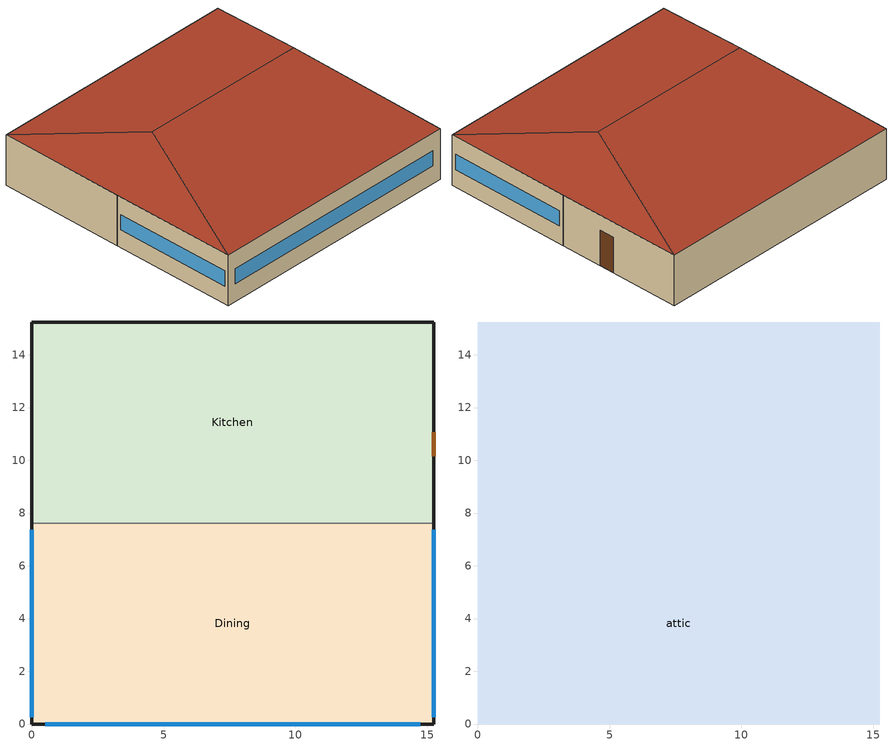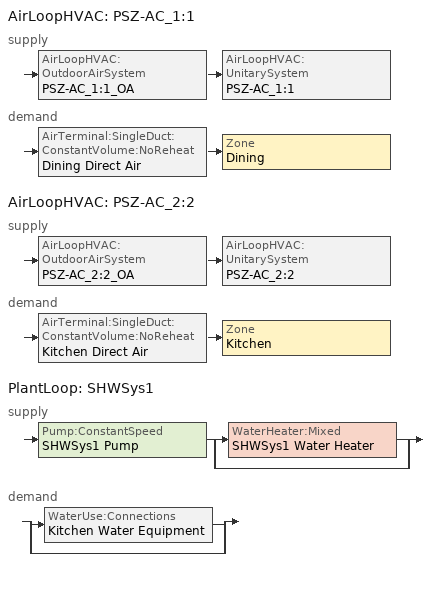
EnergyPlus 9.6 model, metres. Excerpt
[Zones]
Dining
 floor ground (Dining_Floor_Ffactor): 15.24,7.62 15.24,0 0,0 0,7.62 z0
 wall outside (nonres_ext_wall): 0,7.62 0,0 15.24,0 15.24,7.62 z0:3.05
 wall to Kitchen (int_wall): 15.24,7.62 0,7.62 z0:3.05
 window (NonreseastwestWindow_U_0.38_SHGC_0.38): 15.24,0.25 15.24,7.37 / 0,7.37 0,0.25 z1.07:1.98
 window (NonresWindow_U_0.38_SHGC_0.38): 0.51,0 14.73,0 z1.07:1.98
Kitchen
 floor ground (Kitchen_Floor_Ffactor): 15.24,15.24 15.24,7.62 0,7.62 0,15.24 z0
 wall outside (nonres_ext_wall): 15.24,7.62 15.24,15.24 0,15.24 0,7.62 z0:3.05
 door (Swinging Door_con): 15.24,10.15 15.24,11.06 z0:2.13
attic
 floor to Dining (nonres_roof_floor): 0,0 0,7.62 15.24,7.62 15.24,0 z3.05
 floor to Kitchen (nonres_roof_floor): 15.24,15.24 15.24,7.62 0,7.62 0,15.24 z3.05
 roof outside (AtticRoofDeck): 0,15.24,3.05 0,0,3.05 2.54,7.62,5.59; 15.24,0,3.05 15.24,15.24,3.05 12.7,7.62,5.59; 15.24,15.24,3.05 0,15.24,3.05 2.54,7.62,5.59 12.7,7.62,5.59; 0,0,3.05 15.24,0,3.05 12.7,7.62,5.59 2.54,7.62,5.59
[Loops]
AirLoopHVAC 'PSZ-AC_1:1'
 supply: AirLoopHVAC:OutdoorAirSystem 'PSZ-AC_1:1_OA' > AirLoopHVAC:UnitarySystem 'PSZ-AC_1:1'
 demand: AirTerminal:SingleDuct:ConstantVolume:NoReheat 'Dining Direct Air' > Zone 'Dining'
AirLoopHVAC 'PSZ-AC_2:2'
 supply: AirLoopHVAC:OutdoorAirSystem 'PSZ-AC_2:2_OA' > AirLoopHVAC:UnitarySystem 'PSZ-AC_2:2'
 demand: AirTerminal:SingleDuct:ConstantVolume:NoReheat 'Kitchen Direct Air' > Zone 'Kitchen'
PlantLoop 'SHWSys1'
 supply: Pump:ConstantSpeed 'SHWSys1 Pump' > split
  | WaterHeater:Mixed 'SHWSys1 Water Heater'
  | bypass
 demand: split
  | WaterUse:Connections 'Kitchen Water Equipment'
  | bypass
[Building]
RestaurantFastFood: North Axis {deg}=0; Terrain=City; Loads Convergence Tolerance Value {W}=0.04; Temperature Convergence Tolerance Value {deltaC}=0.2; Solar Distribution=FullInteriorAndExterior; Maximum Number of Warmup Days=25; Minimum Number of Warmup Days=6
[Site:Location]
Denver-Aurora-Buckley.AFB_CO_USA WMO=724695: Latitude {deg}=39.72; Longitude {deg}=-104.75; Time Zone {hr}=-7; Elevation {m}=1726
[SizingPeriod:DesignDay] Day of Month=21; Dry-Bulb Temperature Range Modifier Type=DefaultMultipliers; Humidity Condition Type=Wetbulb; Barometric Pressure {Pa}=82237; Rain Indicator=No; Snow Indicator=No; Daylight Saving Time Indicator=No
Name | Month | Day Type | Maximum Dry-Bulb Temperature {C} | Daily Dry-Bulb Temperature Range {deltaC} | Wetbulb or DewPoint at Maximum Dry-Bulb {C} | Wind Speed {m/s} | Wind Direction {deg} | Solar Model Indicator | Sky Clearness | ASHRAE Clear Sky Optical Depth for Beam Irradiance (taub) | ASHRAE Clear Sky Optical Depth for Diffuse Irradiance (taud)
Denver-Aurora-Buckley.AFB_CO_USA Ann Htg 99.6% Condns DB | 12 | WinterDesignDay | -17.9 | 0 | -17.9 | 2.5 | 180 | ASHRAEClearSky | 0
Denver-Aurora-Buckley.AFB_CO_USA Ann Clg .4% Condns DB=>MWB | 7 | SummerDesignDay | 33.9 | 14.8 | 15 | 3.6 | 30 | ASHRAETau |  | 0.423 | 2.02
[Site:WaterMainsTemperature]
Calculation Method=Correlation; Annual Average Outdoor Air Temperature {C}=9.95; Maximum Difference In Monthly Average Outdoor Air Temperatures {deltaC}=23.7
[Site:GroundTemperature:FCfactorMethod]
7.1, 3, -1, 0.8, -0.2, 4.8, 6.1, 13.7, 22.2, 22.7, 21.7, 18.5
[Material:NoMass] Thermal Absorptance=0.9; Solar Absorptance=0.7; Visible Absorptance=0.7
Name | Roughness | Thermal Resistance {m2-K/W}
Opaque Door panel_con | MediumRough | 0.475964
Nonres_Roof_Insulation | MediumSmooth | 8.09878
Nonres_Exterior_Wall_Insulation | MediumSmooth | 3.06958
[Construction]
Swinging Door_con: Opaque Door panel_con
InteriorFurnishings: Std Wood 6inch
AtticRoofDeck: F12 Asphalt shingles, G02 16mm plywood
int_wall: G01 13mm gypsum board, G01 13mm gypsum board
nonres_roof_floor: G01 16mm gypsum board, Nonres_Roof_Insulation
nonres_ext_wall: F07 25mm stucco, G01 16mm gypsum board, Nonres_Exterior_Wall_Insulation, G01 16mm gypsum board
NonresWindow_U_0.38_SHGC_0.38: Nonres Window Glazing Layer
NonreseastwestWindow_U_0.38_SHGC_0.38: Nonres East West Glazing Layer
[Material]
Name | Roughness | Thickness {m} | Conductivity {W/m-K} | Density {kg/m3} | Specific Heat {J/kg-K} | Thermal Absorptance | Solar Absorptance | Visible Absorptance
Std Wood 6inch | MediumSmooth | 0.15 | 0.12 | 540 | 1210 | 0.9 | 0.7 | 0.7
F07 25mm stucco | Smooth | 0.0254 | 0.72 | 1856 | 840 | 0.9 | 0.7 | 0.7
F12 Asphalt shingles | VeryRough | 0.0032 | 0.04 | 1120 | 1260 | 0.9 | 0.7
G01 13mm gypsum board | Smooth | 0.0127 | 0.16 | 800 | 1090 | 0.9 | 0.7 | 0.5
G01 16mm gypsum board | MediumSmooth | 0.0159 | 0.16 | 800 | 1090
G02 16mm plywood | Smooth | 0.0159 | 0.12 | 544 | 1210
[WindowMaterial:SimpleGlazingSystem] U-Factor {W/m2-K}=2.15774; Solar Heat Gain Coefficient=0.38; Visible Transmittance=0.418
Nonres Window Glazing Layer; Nonres East West Glazing Layer
[Construction:FfactorGroundFloor] F-Factor {W/m-K}=0.90012; Area {m2}=116.171; PerimeterExposed {m}=30.4856
Dining_Floor_Ffactor; Kitchen_Floor_Ffactor
[Zone] Type=1; Multiplier=1; Floor Area {m2}=autocalculate
Name | Ceiling Height {m} | Volume {m3} | Part of Total Floor Area
Dining; Kitchen | 3.0488 | 354.1836 | Yes
attic | -9999 | 262.3406 | No
[InternalMass] Construction=InteriorFurnishings; Surface Area {m2}=232.343
Name | Zone or ZoneList
Dining_InternalMass_1 | Dining
Kitchen_InternalMass_1 | Kitchen
[People] Number of People Schedule=BLDG_OCC_SCH; Fraction Radiant=0.3; Sensible Heat Fraction=AUTOCALCULATE; Activity Level Schedule=ACTIVITY_SCH; Enable ASHRAE 55 Comfort Warnings=No; Mean Radiant Temperature Calculation Type=ZoneAveraged; Work Efficiency Schedule=WORK_EFF_SCH; Clothing Insulation Calculation Method=ClothingInsulationSchedule; Clothing Insulation Schedule=CLOTHING_SCH; Air Velocity Schedule=AIR_VELO_SCH; Thermal Comfort Model 1 Type=FANGER
Name | Zone or ZoneList or Space or SpaceList | Number of People Calculation Method | Floor Area per Person {m2/person} | Number of People
Dining | Dining | Area/Person | 1.327
Kitchen | Kitchen | People |  | 6.2733
[Lights] Design Level Calculation Method=Watts/Area; Return Air Fraction=0; Fraction Radiant=0.7; Fraction Visible=0.2; Fraction Replaceable=1; Return Air Fraction Calculated from Plenum Temperature=No
Name | Zone or ZoneList or Space or SpaceList | Schedule | Watts per Zone Floor Area {W/m2}
Dining_Lights | Dining | BLDG_LIGHT_DINING_SCH | 6.78126
Kitchen_Lights | Kitchen | BLDG_LIGHT_KITCHEN_SCH | 11.4097
[ElectricEquipment] Design Level Calculation Method=EquipmentLevel
Name | Zone or ZoneList or Space or SpaceList | Schedule | Design Level {W} | Fraction Latent | Fraction Radiant | Fraction Lost
Dining_MiscElec_Equip | Dining | BLDG_EQUIP_SCH | 13567.3 | 0.25 | 0.3 | 0
Kitchen_MiscElec_Equip | Kitchen | BLDG_EQUIP_SCH | 31468.7 | 0.25 | 0.3 | 0.3
Kitchen_Reach-in-Freezer | Kitchen | Always_on | 457.5 | 0 | 0.25 | 0
Kitchen_Reach-in-Refrigerator | Kitchen | Always_on | 570 | 0 | 0.25 | 0
[GasEquipment]
Kitchen_MiscGas_Equip: Zone or ZoneList or Space or SpaceList=Kitchen; Schedule=FF_GAS_EQUIP_SCH; Design Level Calculation Method=EquipmentLevel; Design Level {W}=91932.6; Fraction Latent=0.1; Fraction Radiant=0.2; Fraction Lost=0.7
[Daylighting:Controls]
Dining_DaylCtrl: Zone or Space=Dining; Daylighting Method=SplitFlux; Lighting Control Type=Stepped; Minimum Input Power Fraction for Continuous or ContinuousOff Dimming Control=0.3; Minimum Light Output Fraction for Continuous or ContinuousOff Dimming Control=0.2; Number of Stepped Control Steps=3; Probability Lighting will be Reset When Needed in Manual Stepped Control=1; Glare Calculation Daylighting Reference Point=Dining_DaylRefPt1; Glare Calculation Azimuth Angle of View Direction Clockwise from Zone y-Axis {deg}=180; Maximum Allowable Discomfort Glare Index=22; Daylighting Reference Point 1=Dining_DaylRefPt1; Fraction of Lights Controlled by Reference Point 1=0.38; Illuminance Setpoint at Reference Point 1 {lux}=215; Daylighting Reference Point 2=Dining_DaylRefPt2; Fraction of Lights Controlled by Reference Point 2=0.38; Illuminance Setpoint at Reference Point 2 {lux}=215
[ZoneInfiltration:DesignFlowRate] Temperature Term Coefficient=0; Velocity Squared Term Coefficient=0
Name | Zone or ZoneList | Schedule | Design Flow Rate Calculation Method | Flow per Exterior Surface Area {m3/s-m2} | Constant Term Coefficient | Velocity Term Coefficient | Design Flow Rate {m3/s}
Dining_Infiltration | Dining | INFIL_SCH_PNNL | flow/exteriorarea | 0.00056896 | 0 | 0.224
Dining_Door_Infiltration | Dining | VESTIBULE_DOOR_INFIL_SCH | Flow/Zone |  | 1 | 0 | 0.583798
Kitchen_Infiltration | Kitchen | INFIL_SCH_PNNL | flow/exteriorarea | 0.00056896 | 0 | 0.224
attic_Infiltration | attic | ALWAYS_ON | Flow/Zone |  | 1 | 0 | 0.0729
[Exterior:Lights] Control Option=AstronomicalClock
Name | Schedule | Design Level {W}
Exterior_Lights_a | Exterior_lighting_schedule_a | 122.81
Exterior_Lights_b | Exterior_lighting_schedule_b_2016 | 649.5
[Sizing:Zone] Zone Cooling Design Supply Air Temperature Input Method=SupplyAirTemperature; Zone Cooling Design Supply Air Temperature {C}=12.8; Zone Heating Design Supply Air Temperature Input Method=SupplyAirTemperature; Zone Heating Design Supply Air Temperature {C}=40; Zone Cooling Design Supply Air Humidity Ratio {kgWater/kgDryAir}=0.007; Zone Heating Design Supply Air Humidity Ratio {kgWater/kgDryAir}=0.008; Cooling Design Air Flow Method=DesignDayWithLimit; Cooling Design Air Flow Rate {m3/s}=0; Cooling Minimum Air Flow Fraction=0; Heating Design Air Flow Method=DesignDay; Heating Design Air Flow Rate {m3/s}=0; Account for Dedicated Outdoor Air System=No; Dedicated Outdoor Air System Control Strategy=NeutralSupplyAir; Dedicated Outdoor Air Low Setpoint Temperature for Design {C}=autosize; Dedicated Outdoor Air High Setpoint Temperature for Design {C}=autosize
Name | Design Specification Outdoor Air Object | Cooling Minimum Air Flow per Zone Floor Area {m3/s-m2} | Cooling Minimum Air Flow {m3/s}
Dining | SZ DSOA Dining | 0.00358118 | 0
Kitchen | SZ DSOA Kitchen | 0 | 1.14136
[DesignSpecification:OutdoorAir]
Name | Outdoor Air Method | Outdoor Air Flow per Zone Floor Area {m3/s-m2} | Outdoor Air Flow per Zone {m3/s}
SZ DSOA Dining | FLOW/AREA | 0.00358118 | 0
SZ DSOA Kitchen | Maximum | 0.000792347 | 1.14136
[Sizing:System] Type of Load to Size On=Sensible; Design Outdoor Air Flow Rate {m3/s}=AUTOSIZE; Central Heating Maximum System Air Flow Ratio=1; Preheat Design Temperature {C}=7; Preheat Design Humidity Ratio {kgWater/kgDryAir}=0.008; Precool Design Temperature {C}=12.8; Precool Design Humidity Ratio {kgWater/kgDryAir}=0.008; Central Cooling Design Supply Air Temperature {C}=12.8; Central Heating Design Supply Air Temperature {C}=40; Type of Zone Sum to Use=Coincident; 100% Outdoor Air in Cooling=No; 100% Outdoor Air in Heating=No; Central Cooling Design Supply Air Humidity Ratio {kgWater/kgDryAir}=0.007; Central Heating Design Supply Air Humidity Ratio {kgWater/kgDryAir}=0.008; Cooling Supply Air Flow Rate Method=DesignDay; Cooling Supply Air Flow Rate {m3/s}=0; Heating Supply Air Flow Rate Method=DesignDay; Heating Supply Air Flow Rate {m3/s}=0; System Outdoor Air Method=ZoneSum; Zone Maximum Outdoor Air Fraction=1; Cooling Design Capacity Method=CoolingDesignCapacity; Cooling Design Capacity {W}=autosize; Heating Design Capacity Method=HeatingDesignCapacity; Heating Design Capacity {W}=autosize; Central Cooling Capacity Control Method=OnOff
PSZ-AC_1:1; PSZ-AC_2:2
[Sizing:Plant]
SHWSys1: Loop Type=Heating; Design Loop Exit Temperature {C}=60; Loop Design Temperature Difference {deltaC}=5
[ZoneControl:Thermostat] Control Type Schedule=Dual Zone Control Type Sched
Name | Zone or ZoneList | Control 1
Dining Thermostat | Dining | Dining DualSPSched
Kitchen Thermostat | Kitchen | Kitchen DualSPSched
[ThermostatSetpoint:DualSetpoint]
Name | Heating Setpoint Temperature Schedule | Cooling Setpoint Temperature Schedule
Dining DualSPSched | HTGSETP_SCH_NO_OPTIMUM | CLGSETP_SCH_NO_OPTIMUM
Kitchen DualSPSched | HTGSETP_KITCHEN_SCH_NO_OPTIMUM | CLGSETP_KITCHEN_SCH_NO_OPTIMUM
[AirTerminal:SingleDuct:ConstantVolume:NoReheat] Availability Schedule=ALWAYS_ON; Maximum Air Flow Rate {m3/s}=AUTOSIZE
Dining Direct Air; Kitchen Direct Air
[Zone equipment]
Dining: Dining Exhaust Fan, Dining Direct Air
Kitchen: Kitchen Exhaust Fan, Kitchen Direct Air
[Fan:SystemModel] Availability Schedule=HVACOperationSchd; Design Maximum Air Flow Rate {m3/s}=AUTOSIZE; Speed Control Method=Discrete; Electric Power Minimum Flow Rate Fraction=1; Design Pressure Rise {Pa}=622.5; Motor Efficiency=0.895; Motor In Air Stream Fraction=1; Design Electric Power Consumption {W}=AUTOSIZE; Design Power Sizing Method=TotalEfficiencyAndPressure; Fan Total Efficiency=0.58175; Night Ventilation Mode Pressure Rise {Pa}=622.5; Number of Speeds=2; Speed 1 Flow Fraction=0.66; Speed 1 Electric Power Fraction=0.4; Speed 2 Flow Fraction=1; Speed 2 Electric Power Fraction=1
PSZ-AC_1:1_addAQ Fan; PSZ-AC_2:2_addAQ Fan
[Fan:ZoneExhaust] Availability Schedule=Hours_of_operation
Name | Fan Total Efficiency | Pressure Rise {Pa} | Maximum Flow Rate {m3/s} | Balanced Exhaust Fraction Schedule
Dining Exhaust Fan | 1 | 0 | 0.416067
Kitchen Exhaust Fan | 0.385 | 124.5 | 1.557427 | Kitchen Exhaust Fan Balanced Exhaust Fraction Schedule
[Coil:Cooling:DX:MultiSpeed] Availability Schedule=ALWAYS_ON; Condenser Type=AirCooled; Apply Part Load Fraction to Speeds Greater than 1=No; Apply Latent Degradation to Speeds Greater than 1=No; Maximum Outdoor Dry-Bulb Temperature for Crankcase Heater Operation {C}=10; Basin Heater Setpoint Temperature {C}=2; Fuel Type=Electricity; Number of Speeds=2; Speed 1 Gross Rated Cooling COP {W/W}=3.79883; Speed 1 Rated Evaporator Fan Power Per Volume Flow Rate {W/(m3/s)}=0; Speed 1 Total Cooling Capacity Function of Temperature Curve=PSZ-AC_CoolCLennoxStandard10Ton_TGA120S2B_CapFT; Speed 1 Total Cooling Capacity Function of Flow Fraction Curve=PSZ-AC_CoolCLennoxStandard10Ton_TGA120S2B_CapFF; Speed 1 Energy Input Ratio Function of Temperature Curve=PSZ-AC_CoolCLennoxStandard10Ton_TGA120S2B_EIRFT; Speed 1 Energy Input Ratio Function of Flow Fraction Curve=PSZ-AC_CoolCLennoxStandard10Ton_TGA120S2B_EIRFFF; Speed 1 Part Load Fraction Correlation Curve=PSZ-AC_CoolCLennoxStandard10Ton_TGA120S2B_PLR; Speed 1 Rated Waste Heat Fraction of Power Input=0.2; Speed 1 Evaporative Condenser Effectiveness=0.9; Speed 2 Gross Rated Cooling COP {W/W}=3.79883; Speed 2 Rated Evaporator Fan Power Per Volume Flow Rate {W/(m3/s)}=0; Speed 2 Total Cooling Capacity Function of Temperature Curve=PSZ-AC_CoolCLennoxStandard10Ton_TGA120S2B_CapFT; Speed 2 Total Cooling Capacity Function of Flow Fraction Curve=PSZ-AC_CoolCLennoxStandard10Ton_TGA120S2B_CapFF; Speed 2 Energy Input Ratio Function of Temperature Curve=PSZ-AC_CoolCLennoxStandard10Ton_TGA120S2B_EIRFT; Speed 2 Energy Input Ratio Function of Flow Fraction Curve=PSZ-AC_CoolCLennoxStandard10Ton_TGA120S2B_EIRFFF; Speed 2 Part Load Fraction Correlation Curve=PSZ-AC_CoolCLennoxStandard10Ton_TGA120S2B_PLR; Speed 2 Rated Waste Heat Fraction of Power Input=0.2; Speed 2 Evaporative Condenser Effectiveness=0.9
Name | Speed 1 Gross Rated Total Cooling Capacity {W} | Speed 1 Gross Rated Sensible Heat Ratio | Speed 1 Rated Air Flow Rate {m3/s} | Speed 2 Gross Rated Total Cooling Capacity {W} | Speed 2 Gross Rated Sensible Heat Ratio | Speed 2 Rated Air Flow Rate {m3/s}
PSZ-AC_1:1_CoolC DXCoil | 15935.1 | 0.79866 | 1.28351 | 31870.11 | 0.79866 | 1.92527
PSZ-AC_2:2_CoolC DXCoil | 14688.42 | 0.73523 | 0.979013 | 29376.84 | 0.73523 | 1.46852
[Coil:Heating:Fuel] Availability Schedule=ALWAYS_ON; Fuel Type=NaturalGas; Burner Efficiency=0.8; Nominal Capacity {W}=AUTOSIZE
PSZ-AC_1:1_HeatC; PSZ-AC_2:2_HeatC
[AirLoopHVAC:UnitarySystem] Control Type=Load; Dehumidification Control Type=None; Availability Schedule=ALWAYS_ON; Fan Placement=DrawThrough; Supply Air Fan Operating Mode Schedule=HVACOperationSchd; DX Heating Coil Sizing Ratio=1; Use DOAS DX Cooling Coil=No; Minimum Supply Air Temperature {C}=2; Latent Load Control=SensibleOnlyLoadControl; Cooling Supply Air Flow Rate Method=SupplyAirFlowRate; Cooling Supply Air Flow Rate {m3/s}=AUTOSIZE; Heating Supply Air Flow Rate Method=SupplyAirFlowRate; Heating Supply Air Flow Rate {m3/s}=AUTOSIZE; No Load Supply Air Flow Rate Method=SupplyAirFlowRate; No Load Supply Air Flow Rate {m3/s}=AUTOSIZE; Maximum Supply Air Temperature {C}=AUTOSIZE
Name | Controlling Zone or Thermostat Location | Supply Fan | Heating Coil | Cooling Coil | Design Specification Multispeed Object
PSZ-AC_1:1 | Dining | PSZ-AC_1:1_addAQ Fan | PSZ-AC_1:1_HeatC | PSZ-AC_1:1_CoolC DXCoil | PSZ-AC_1:1_Unitary_Package_DX_Perf
PSZ-AC_2:2 | Kitchen | PSZ-AC_2:2_addAQ Fan | PSZ-AC_2:2_HeatC | PSZ-AC_2:2_CoolC DXCoil | PSZ-AC_2:2_Unitary_Package_DX_Perf
[UnitarySystemPerformance:Multispeed] Number of Speeds for Heating=2; Number of Speeds for Cooling=2; Single Mode Operation=No; No Load Supply Air Flow Rate Ratio=0.66; Heating Speed 1 Supply Air Flow Ratio=1; Cooling Speed 1 Supply Air Flow Ratio=0.66; Heating Speed 2 Supply Air Flow Ratio=1; Cooling Speed 2 Supply Air Flow Ratio=1
PSZ-AC_1:1_Unitary_Package_DX_Perf; PSZ-AC_2:2_Unitary_Package_DX_Perf
[Controller:OutdoorAir] Minimum Outdoor Air Flow Rate {m3/s}=AUTOSIZE; Maximum Outdoor Air Flow Rate {m3/s}=AUTOSIZE; Economizer Control Type=DifferentialDryBulb; Economizer Control Action Type=ModulateFlow; Lockout Type=LockoutWithHeating; Minimum Limit Type=FixedMinimum
Name | Minimum Outdoor Air Schedule | Maximum Fraction of Outdoor Air Schedule
PSZ-AC_1:1_OA_Controller | MinOA_MotorizedDamper_Sched | SZ_system_OA_Max_Frac_SCH
PSZ-AC_2:2_OA_Controller | MINOA_FFKITCH_SCHED
[AirLoopHVAC] Design Supply Air Flow Rate {m3/s}=AUTOSIZE
PSZ-AC_1:1; PSZ-AC_2:2
[Pump:ConstantSpeed]
SHWSys1 Pump: Design Flow Rate {m3/s}=autosize; Design Pump Head {Pa}=0.001; Design Power Consumption {W}=AUTOSIZE; Motor Efficiency=0.3; Fraction of Motor Inefficiencies to Fluid Stream=0; Pump Control Type=Intermittent
[WaterHeater:Mixed]
SHWSys1 Water Heater: Tank Volume {m3}=0.378541; Setpoint Temperature Schedule=SHWSys1 Water Heater Setpoint Temperature Schedule Name; Deadband Temperature Difference {deltaC}=2; Maximum Temperature Limit {C}=82.2222; Heater Control Type=Cycle; Heater Maximum Capacity {W}=29307.11; Heater Fuel Type=NATURALGAS; Heater Thermal Efficiency=0.80804; Off Cycle Parasitic Fuel Consumption Rate {W}=720; Off Cycle Parasitic Fuel Type=NATURALGAS; Off Cycle Parasitic Heat Fraction to Tank=0.8; On Cycle Parasitic Fuel Consumption Rate {W}=720; On Cycle Parasitic Fuel Type=NATURALGAS; Ambient Temperature Indicator=zone; Ambient Temperature Zone=KITCHEN; Off Cycle Loss Coefficient to Ambient Temperature {W/K}=7.56156; On Cycle Loss Coefficient to Ambient Temperature {W/K}=7.56156; Use Side Effectiveness=1; Source Side Effectiveness=1; Use Side Design Flow Rate {m3/s}=AUTOSIZE; Source Side Design Flow Rate {m3/s}=AUTOSIZE; Indirect Water Heating Recovery Time {hr}=1.5
[PlantLoop]
SHWSys1: Fluid Type=Water; Plant Equipment Operation Scheme=SHWSys1 Loop Operation Scheme List; Maximum Loop Temperature {C}=60; Minimum Loop Temperature {C}=10; Maximum Loop Flow Rate {m3/s}=AUTOSIZE; Minimum Loop Flow Rate {m3/s}=0; Plant Loop Volume {m3}=AUTOSIZE; Load Distribution Scheme=Optimal
[PlantEquipmentList]
SHWSys1 Equipment List: SHWSys1 Water Heater
[PlantEquipmentOperation:HeatingLoad]
SHWSys1 Operation Scheme: Load Range 1 Lower Limit {W}=0; Load Range 1 Upper Limit {W}=1000000000000000; Range 1 Equipment List=SHWSys1 Equipment List
[PlantEquipmentOperationSchemes]
SHWSys1 Loop Operation Scheme List: Control Scheme 1=SHWSys1 Operation Scheme; Control Scheme 1 Schedule=PlantOnSched
[AvailabilityManager:NightCycle] Applicability Schedule=Always_On; Fan Schedule=HVACOperationSchd; Control Type=CycleOnAny; Thermostat Tolerance {deltaC}=1; Cycling Run Time Control Type=FixedRunTime; Cycling Run Time {s}=1800
PSZ-AC_1:1 Availability Manager; PSZ-AC_2:2 Availability Manager
[SetpointManager:Scheduled]
SHWSys1 Loop Setpoint Manager: Control Variable=Temperature; Schedule=SHWSys1-Loop-Temp-Schedule; Setpoint Node or NodeList=SHWSys1 Supply Outlet Node
[SetpointManager:SingleZone:Heating] Control Variable=Temperature; Minimum Supply Air Temperature {C}=12.8; Maximum Supply Air Temperature {C}=40
Name | Control Zone | Setpoint Node or NodeList
SupAirTemp MngrDining - Htg | Dining | PSZ-AC_1:1 Zone Equipment Inlet Node
SupAirTemp MngrKitchen - Htg | Kitchen | PSZ-AC_2:2 Zone Equipment Inlet Node
[SetpointManager:SingleZone:Cooling] Control Variable=Temperature; Minimum Supply Air Temperature {C}=12.8; Maximum Supply Air Temperature {C}=99
Name | Control Zone | Setpoint Node or NodeList
SupAirTemp MngrDining - Clg | Dining | PSZ-AC_1:1 Supply Equipment Outlet Node
SupAirTemp MngrKitchen - Clg | Kitchen | PSZ-AC_2:2 Supply Equipment Outlet Node
[SetpointManager:MixedAir] Control Variable=Temperature
Name | Setpoint Node or NodeList
PSZ-AC_1:1_CoolC SAT Manager | PSZ-AC_1:1_CoolC-PSZ-AC_1:1_HeatCNode
PSZ-AC_1:1_HeatC MixedAir Manager | PSZ-AC_1:1_HeatC-PSZ-AC_1:1 FanNode
PSZ-AC_1:1_OAMixed Air Temp Manager | PSZ-AC_1:1_OA-PSZ-AC_1:1_CoolCNode
PSZ-AC_2:2_CoolC SAT Manager | PSZ-AC_2:2_CoolC-PSZ-AC_2:2_HeatCNode
PSZ-AC_2:2_HeatC MixedAir Manager | PSZ-AC_2:2_HeatC-PSZ-AC_2:2 FanNode
PSZ-AC_2:2_OAMixed Air Temp Manager | PSZ-AC_2:2_OA-PSZ-AC_2:2_CoolCNode
[Refrigeration:Case] Availability Schedule=ALWAYS_ON; Zone=Kitchen; Rated Ambient Temperature {C}=23.88; Rated Ambient Relative Humidity {percent}=55; Latent Case Credit Curve Type=CaseTemperatureMethod; Standard Case Lighting Power per Unit Length {W/m}=33; Case Lighting Schedule=walkin_occ_lght_sch; Fraction of Lighting Energy to Case=1; Case Anti-Sweat Heater Power per Unit Length {W/m}=0; Minimum Anti-Sweat Heater Power per Unit Length {W/m}=0; Anti-Sweat Heater Control Type=None; Humidity at Zero Anti-Sweat Heater Energy {percent}=0; Case Height {m}=0; Defrost Energy Correction Curve Type=None
Name | Rated Total Cooling Capacity per Unit Length {W/m} | Rated Latent Heat Ratio | Rated Runtime Fraction | Case Length {m} | Case Operating Temperature {C} | Latent Case Credit Curve | Standard Case Fan Power per Unit Length {W/m} | Operating Case Fan Power per Unit Length {W/m} | Fraction of Anti-Sweat Heater Energy to Case | Case Defrost Power per Unit Length {W/m} | Case Defrost Type | Case Defrost Schedule | Case Defrost Drip-Down Schedule | Under Case HVAC Return Air Fraction | Refrigerated Case Restocking Schedule | Case Credit Fraction Schedule
Kitchen_Case:1_WALKINFREEZER | 688 | 0.1 | 0.4 | 2.44 | -23 | Kitchen_Case:1_WALKINFREEZERSingleShelfHorizontal_LatentEnergyMult | 21.1429 | 21.1429 | 0 | 1291.7 | Electric | Kitchen_Case:1_WALKINFREEZER_CaseDefrost2aDaySched | Kitchen_Case:1_WALKINFREEZER_CaseDripDown2aDaySched | 0 | Kitchen_Case:1_WALKINFREEZER_WalkInStockingSched | Kitchen_Case:1_WALKINFREEZER_CaseCreditReduxSched
Kitchen_Case:2_SELFCONTAINEDDISPLAYCASE | 734 | 0.08 | 0.85 | 3.05 | 2 | Kitchen_Case:2_SELFCONTAINEDDISPLAYCASEMultiShelfVertical_LatentEnergyMult | 18.8571 | 18.8571 | 0.2 | 0 | None |  |  | 0.05 | Kitchen_Case:2_SELFCONTAINEDDISPLAYCASE_CaseStockingSched
[Refrigeration:CompressorRack] Heat Rejection Location=ZONE; Design Condenser Fan Power {W}=330; Condenser Type=AIRCOOLED
Name | Design Compressor Rack COP {W/W} | Compressor Rack COP Function of Temperature Curve | Condenser Fan Power Function of Temperature Curve | Refrigeration Case Name or WalkIn Name or CaseAndWalkInList
RACK1 | 1.5 | RACK1_RackCOPfTCurve | RACK1_RackCondFanCurve2 | RACK1CaseList
RACK2 | 3 | RACK2_RackCOPfTCurve |  | RACK2CaseList
[Refrigeration:CaseAndWalkInList]
Name | Case or WalkIn 1
RACK1CaseList | Kitchen_Case:1_WALKINFREEZER
RACK2CaseList | Kitchen_Case:2_SELFCONTAINEDDISPLAYCASE
[WaterUse:Equipment]
Kitchen Water Equipment: Peak Flow Rate {m3/s}=9.598E-5; Flow Rate Fraction Schedule=BLDG_SWH_SCH; Target Temperature Schedule=Kitchen Water Equipment Temp Sched; Hot Water Supply Temperature Schedule=Kitchen Water Equipment Hot Supply Temp Sched; Zone=Kitchen; Sensible Fraction Schedule=Kitchen Water Equipment Sensible fract sched; Latent Fraction Schedule=Kitchen Water Equipment Latent fract sched
[WaterUse:Connections]
Kitchen Water Equipment: Water Use Equipment 1=Kitchen Water Equipment
[EnergyManagementSystem:Sensor]
Name | Output:Variable or Output:Meter | Output:Variable or Output:Meter Index Key
OAT_F | Site Outdoor Air Drybulb Temperature
Dining_LSr | Zone Lights Electricity Rate | Dining
Dining_Occ_Sensor | People Occupant Count | Dining
Kitchen_LSr | Zone Lights Electricity Rate | Kitchen
Kitchen_Occ_Sensor | People Occupant Count | Kitchen
[EnergyManagementSystem:InternalVariable] Internal Data Type=Zone Floor Area
Name | Internal Data Index Key
Dining_Area | Dining
Kitchen_Area | Kitchen
[EnergyManagementSystem:Actuator] Actuated Component Type=Lights; Actuated Component Control Type=Electricity Rate
Name | Actuated Component Unique
Dining_Light_Actuator | Dining_lights
Kitchen_Light_Actuator | Kitchen_lights
[EnergyManagementSystem:Program]
SET_Dining_Light_EMS_Program: SET Dining_LSr_IP=0.093*Dining_LSr/Dining_Area; IF (Dining_Occ_Sensor <= 0) && (Dining_LSr_IP >= 0.02); SET Dining_Light_Actuator = 0.02*Dining_Area/0.09290304; ELSE; SET Dining_Light_Actuator = NULL; ENDIF
SET_Kitchen_Light_EMS_Program: SET Kitchen_LSr_IP=0.093*Kitchen_LSr/Kitchen_Area; IF (Kitchen_Occ_Sensor <= 0) && (Kitchen_LSr_IP >= 0.02); SET Kitchen_Light_Actuator = 0.02*Kitchen_Area/0.09290304; ELSE; SET Kitchen_Light_Actuator = NULL; ENDIF
[EnergyManagementSystem:ProgramCallingManager]
SET_Dining_Light_EMS_Program_Prog_Manager: BeginTimestepBeforePredictor; SET_Dining_Light_EMS_Program
SET_Kitchen_Light_EMS_Program_Prog_Manager: BeginTimestepBeforePredictor; SET_Kitchen_Light_EMS_Program
[Schedule:Compact]
BLDG_LIGHT_DINING_SCH: Through: 12/31, For: Weekday, Until: 1:00, 0.139857, Until: 5:00, 0.15, Until: 6:00, 0.186476, Until: 8:00, 0.372952, Until: 10:00, 0.559428, Until: 22:00, 0.839142, Until: 23:00, 0.46619, Until: 24:00, 0.279714, For: Saturday, Until: 1:00, 0.186476, Until: 6:00, 0.15, Until: 8:00, 0.279714, Until: 10:00, 0.559428, Until: 17:00, 0.745904, Until: 22:00, 0.839142, Until: 23:00, 0.46619, Until: 24:00, 0.279714, For: SummerDesignDay, Until: 24:00, 1, For: WinterDesignDay, Until: 24:00, 0, For: Sunday Holidays AllOtherDays, Until: 1:00, 0.186476, Until: 6:00, 0.15, Until: 8:00, 0.279714, Until: 10:00, 0.46619, Until: 16:00, 0.652666, Until: 22:00, 0.559428, Until: 23:00, 0.46619, Until: 24:00, 0.279714
BLDG_LIGHT_KITCHEN_SCH: Through: 12/31, For: Weekday, Until: 1:00, 0.13332, Until: 5:00, 0.15, Until: 6:00, 0.17776, Until: 8:00, 0.35552, Until: 10:00, 0.53328, Until: 22:00, 0.79992, Until: 23:00, 0.4444, Until: 24:00, 0.26664, For: Saturday, Until: 1:00, 0.17776, Until: 6:00, 0.15, Until: 8:00, 0.26664, Until: 10:00, 0.53328, Until: 17:00, 0.71104, Until: 22:00, 0.79992, Until: 23:00, 0.4444, Until: 24:00, 0.26664, For: SummerDesignDay, Until: 24:00, 1, For: WinterDesignDay, Until: 24:00, 0, For: Sunday Holidays AllOtherDays, Until: 1:00, 0.17776, Until: 6:00, 0.15, Until: 8:00, 0.26664, Until: 10:00, 0.4444, Until: 16:00, 0.62216, Until: 22:00, 0.53328, Until: 23:00, 0.4444, Until: 24:00, 0.26664
BLDG_EQUIP_SCH: Through: 12/31, For: Weekdays, Until: 01:00, 0.0299675, Until: 02:00, 0.0199015, Until: 03:00, 0.0298522, Until: 04:00, 0.0199015, Until: 05:00, 0.0497536, Until: 06:00, 0.11987, Until: 07:00, 0.129859, Until: 08:00, 0.149837, Until: 09:00, 0.179805, Until: 10:00, 0.209772, Until: 11:00, 0.259718, Until: 12:00, 0.289686, Until: 13:00, 0.269707, Until: 14:00, 0.249729, Until: 15:00, 0.229751, Until: 16:00, 0.229751, Until: 17:00, 0.259718, Until: 18:00, 0.259718, Until: 19:00, 0.23974, Until: 20:00, 0.219762, Until: 21:00, 0.199783, Until: 22:00, 0.179805, Until: 23:00, 0.0899024, Until: 24:00, 0.0299675, For: Saturday, Until: 01:00, 0.0299675, Until: 02:00, 0.0199015, Until: 03:00, 0.0298522, Until: 04:00, 0.0199015, Until: 05:00, 0.0497536, Until: 06:00, 0.119409, Until: 07:00, 0.129859, Until: 08:00, 0.149837, Until: 09:00, 0.179805, Until: 10:00, 0.209772, Until: 11:00, 0.259718, Until: 12:00, 0.289686, Until: 13:00, 0.269707, Until: 14:00, 0.249729, Until: 15:00, 0.229751, Until: 16:00, 0.229751, Until: 17:00, 0.259718, Until: 18:00, 0.259718, Until: 19:00, 0.23974, Until: 20:00, 0.219762, Until: 21:00, 0.199783, Until: 22:00, 0.179805, Until: 23:00, 0.0899024, Until: 24:00, 0.0299675, For: SummerDesignDay, Until: 24:00, 0.29, For: WinterDesignDay, Until: 24:00, 0, For: Sunday Holidays AllOtherDays, Until: 01:00, 0.0299675, Until: 02:00, 0.0199015, Until: 03:00, 0.0298522, Until: 04:00, 0.0199015, Until: 05:00, 0.0497536, Until: 06:00, 0.119409, Until: 07:00, 0.129859, Until: 08:00, 0.149837, Until: 09:00, 0.179805, Until: 10:00, 0.209772, Until: 11:00, 0.259718, Until: 12:00, 0.289686, Until: 13:00, 0.269707, Until: 14:00, 0.249729, Until: 15:00, 0.229751, Until: 16:00, 0.229751, Until: 17:00, 0.259718, Until: 18:00, 0.259718, Until: 19:00, 0.23974, Until: 20:00, 0.219762, Until: 21:00, 0.199783, Until: 22:00, 0.179805, Until: 23:00, 0.0899024, Until: 24:00, 0.0299675
FF_GAS_EQUIP_SCH: Through: 12/31, For: Weekdays Saturday, Until: 01:00, 0.03, Until: 02:00, 0.02, Until: 03:00, 0.03, Until: 04:00, 0.02, Until: 05:00, 0.05, Until: 06:00, 0.12, Until: 07:00, 0.13, Until: 08:00, 0.15, Until: 09:00, 0.18, Until: 10:00, 0.21, Until: 11:00, 0.26, Until: 12:00, 0.29, Until: 13:00, 0.27, Until: 14:00, 0.25, Until: 15:00, 0.23, Until: 16:00, 0.23, Until: 17:00, 0.26, Until: 18:00, 0.26, Until: 19:00, 0.24, Until: 20:00, 0.22, Until: 21:00, 0.2, Until: 22:00, 0.18, Until: 23:00, 0.09, Until: 24:00, 0.03, For: SummerDesignDay, Until: 24:00, 0.29, For: WinterDesignDay, Until: 24:00, 0, For: Sunday Holidays AllOtherDays, Until: 01:00, 0.03, Until: 02:00, 0.02, Until: 03:00, 0.03, Until: 04:00, 0.02, Until: 05:00, 0.05, Until: 06:00, 0.12, Until: 07:00, 0.13, Until: 08:00, 0.15, Until: 09:00, 0.18, Until: 10:00, 0.21, Until: 11:00, 0.26, Until: 12:00, 0.29, Until: 13:00, 0.27, Until: 14:00, 0.25, Until: 15:00, 0.23, Until: 16:00, 0.23, Until: 17:00, 0.26, Until: 18:00, 0.26, Until: 19:00, 0.24, Until: 20:00, 0.22, Until: 21:00, 0.2, Until: 22:00, 0.18, Until: 23:00, 0.09, Until: 24:00, 0.03
BLDG_OCC_SCH: Through: 12/31, For: Weekdays, Until: 01:00, 0.05, Until: 05:00, 0, Until: 06:00, 0.05, Until: 07:00, 0.1, Until: 10:00, 0.4, Until: 11:00, 0.2, Until: 12:00, 0.5, Until: 13:00, 0.8, Until: 14:00, 0.7, Until: 15:00, 0.4, Until: 16:00, 0.2, Until: 17:00, 0.25, Until: 18:00, 0.5, Until: 21:00, 0.8, Until: 22:00, 0.5, Until: 23:00, 0.35, Until: 24:00, 0.2, For: SummerDesignDay, Until: 24:00, 1, For: WinterDesignDay, Until: 24:00, 0, For: Saturday, Until: 01:00, 0.05, Until: 06:00, 0, Until: 07:00, 0.05, Until: 09:00, 0.5, Until: 10:00, 0.4, Until: 11:00, 0.2, Until: 12:00, 0.45, Until: 14:00, 0.5, Until: 15:00, 0.35, Until: 18:00, 0.3, Until: 19:00, 0.7, Until: 20:00, 0.9, Until: 21:00, 0.7, Until: 22:00, 0.65, Until: 23:00, 0.55, Until: 24:00, 0.35, For: Sunday Holidays AllOtherDays, Until: 01:00, 0.05, Until: 06:00, 0, Until: 07:00, 0.05, Until: 09:00, 0.5, Until: 11:00, 0.2, Until: 12:00, 0.3, Until: 14:00, 0.5, Until: 15:00, 0.3, Until: 16:00, 0.2, Until: 17:00, 0.25, Until: 18:00, 0.35, Until: 19:00, 0.55, Until: 20:00, 0.65, Until: 21:00, 0.7, Until: 22:00, 0.35, Until: 24:00, 0.2
VESTIBULE_DOOR_INFIL_SCH: Through: 12/31, For: Weekdays, Until: 06:00, 0, Until: 07:00, 0.131, Until: 10:00, 0.445, Until: 11:00, 0.241, Until: 12:00, 0.542, Until: 13:00, 0.821, Until: 14:00, 0.73, Until: 15:00, 0.445, Until: 16:00, 0.241, Until: 17:00, 0.345, Until: 18:00, 0.542, Until: 21:00, 0.821, Until: 22:00, 0.542, Until: 23:00, 0.345, Until: 24:00, 0.241, For: SummerDesignDay, Until: 24:00, 1, For: WinterDesignDay, Until: 24:00, 0, For: Saturday, Until: 06:00, 0, Until: 07:00, 0.131, Until: 09:00, 0.542, Until: 10:00, 0.445, Until: 11:00, 0.241, Until: 12:00, 0.445, Until: 14:00, 0.542, Until: 15:00, 0.445, Until: 18:00, 0.345, Until: 19:00, 0.73, Until: 20:00, 0.911, Until: 21:00, 0.73, Until: 22:00, 0.637, Until: 23:00, 0.542, Until: 24:00, 0.345, For: Sunday Holidays AllOtherDays, Until: 06:00, 0, Until: 07:00, 0.131, Until: 09:00, 0.542, Until: 11:00, 0.241, Until: 12:00, 0.345, Until: 14:00, 0.542, Until: 15:00, 0.345, Until: 16:00, 0.241, Until: 17:00, 0.345, Until: 18:00, 0.445, Until: 19:00, 0.542, Until: 20:00, 0.637, Until: 21:00, 0.73, Until: 22:00, 0.445, Until: 24:00, 0.241
BLDG_SWH_SCH: Through: 12/31, For: Weekdays, Until: 01:00, 0, Until: 06:00, 0, Until: 07:00, 0.15, Until: 08:00, 0.15, Until: 09:00, 0.33, Until: 10:00, 0.13, Until: 11:00, 0.1, Until: 12:00, 0.72, Until: 13:00, 0.31, Until: 14:00, 0.98, Until: 15:00, 0.92, Until: 16:00, 0.22, Until: 17:00, 0.31, Until: 18:00, 0.23, Until: 19:00, 0.16, Until: 20:00, 0.1, Until: 21:00, 0.4, Until: 22:00, 0.42, Until: 23:00, 0.43, Until: 24:00, 0.15, For: SummerDesignDay WinterDesignDay, Until: 01:00, 0, Until: 06:00, 0, Until: 07:00, 0, Until: 08:00, 0.15, Until: 09:00, 0.15, Until: 10:00, 0.15, Until: 11:00, 0.1, Until: 12:00, 0.72, Until: 13:00, 0.6, Until: 14:00, 0.98, Until: 15:00, 0.92, Until: 16:00, 0.25, Until: 17:00, 0.25, Until: 18:00, 0.23, Until: 19:00, 0.16, Until: 20:00, 0.1, Until: 21:00, 0.4, Until: 22:00, 0.42, Until: 23:00, 0.43, Until: 24:00, 0.15, For: Sunday Holidays AllOtherDays, Until: 01:00, 0, Until: 06:00, 0, Until: 07:00, 0, Until: 08:00, 0.15, Until: 09:00, 0.15, Until: 10:00, 0.15, Until: 11:00, 0.1, Until: 12:00, 0.72, Until: 13:00, 0.6, Until: 14:00, 0.98, Until: 15:00, 0.92, Until: 16:00, 0.25, Until: 17:00, 0.25, Until: 18:00, 0.23, Until: 19:00, 0.16, Until: 20:00, 0.1, Until: 21:00, 0.4, Until: 22:00, 0.42, Until: 23:00, 0.43, Until: 24:00, 0
Hours_of_operation; HVACOperationSchd: Through: 12/31, For: Weekday SummerDesignDay, Until: 01:00, 1, Until: 05:00, 0, Until: 24:00, 1, For: Saturday WinterDesignDay, Until: 01:00, 1, Until: 05:00, 0, Until: 24:00, 1, For: Sunday Holidays AllOtherDays, Until: 01:00, 1, Until: 05:00, 0, Until: 24:00, 1
PlantOnSched; ALWAYS_ON: Through: 12/31, For: AllDays, Until: 24:00, 1
HTGSETP_SCH_NO_OPTIMUM: Through: 12/31, For: WinterDesignDay, Until: 05:00, 15.56, Until: 06:00, 18.33, Until: 24:00, 21.11, For: Weekdays, Until: 03:00, 15.56, Until: 04:00, 21.11, Until: 05:00, 21.11, Until: 24:00, 21.11, For: SummerDesignDay, Until: 24:00, 15.56, For: Saturday, Until: 03:00, 15.56, Until: 04:00, 21.11, Until: 05:00, 21.11, Until: 24:00, 21.11, For: Sunday Holidays AllOtherDays, Until: 03:00, 15.56, Until: 04:00, 21.11, Until: 05:00, 21.11, Until: 24:00, 21.11
CLGSETP_SCH_NO_OPTIMUM: Through: 12/31, For: SummerDesignDay, Until: 05:00, 30, Until: 06:00, 26.67, Until: 24:00, 23.89, For: Weekdays, Until: 03:00, 30, Until: 04:00, 23.89, Until: 05:00, 23.89, Until: 24:00, 23.89, For: Saturday, Until: 03:00, 30, Until: 04:00, 23.89, Until: 05:00, 23.89, Until: 24:00, 23.89, For: WinterDesignDay, Until: 24:00, 30, For: Sunday Holidays AllOtherDays, Until: 03:00, 30, Until: 04:00, 23.89, Until: 05:00, 23.89, Until: 24:00, 23.89
HTGSETP_KITCHEN_SCH_NO_OPTIMUM: Through: 12/31, For: WinterDesignDay, Until: 05:00, 15.56, Until: 06:00, 17.22, Until: 24:00, 18.89, For: Weekdays, Until: 03:00, 15.56, Until: 04:00, 18.89, Until: 05:00, 18.89, Until: 24:00, 18.89, For: SummerDesignDay, Until: 24:00, 15.56, For: Saturday, Until: 03:00, 15.56, Until: 04:00, 18.89, Until: 05:00, 18.89, Until: 24:00, 18.89, For: Sunday Holidays AllOtherDays, Until: 03:00, 15.56, Until: 04:00, 18.89, Until: 05:00, 18.89, Until: 24:00, 18.89
CLGSETP_KITCHEN_SCH_NO_OPTIMUM: Through: 12/31, For: SummerDesignDay, Until: 05:00, 30, Until: 06:00, 28.33, Until: 24:00, 26.11, For: Weekdays, Until: 03:00, 30, Until: 04:00, 26.11, Until: 05:00, 26.11, Until: 24:00, 26.11, For: Saturday, Until: 03:00, 30, Until: 04:00, 26.11, Until: 05:00, 26.11, Until: 24:00, 26.11, For: WinterDesignDay, Until: 24:00, 30, For: Sunday Holidays AllOtherDays, Until: 03:00, 30, Until: 04:00, 26.11, Until: 05:00, 26.11, Until: 24:00, 26.11
MinOA_MotorizedDamper_Sched: Through: 12/31, For: Weekday SummerDesignDay, Until: 01:00, 1, Until: 06:00, 0, Until: 24:00, 1, For: Saturday WinterDesignDay, Until: 01:00, 1, Until: 06:00, 0, Until: 24:00, 1, For: Sunday Holidays AllOtherDays, Until: 01:00, 1, Until: 06:00, 0, Until: 24:00, 1
MinOA_FFKitch_Sched: Through: 12/31, For: Weekdays SummerDesignDay, Until: 06:00, 0, Until: 24:00, 1, For: Saturday, Until: 06:00, 0, Until: 24:00, 1, For: WinterDesignDay, Until: 24:00, 1, For: Sunday Holidays AllOtherDays, Until: 06:00, 0, Until: 24:00, 1
Dual Zone Control Type Sched: Through: 12/31, For: AllDays, Until: 24:00, 4
ACTIVITY_SCH: Through: 12/31, For: AllDays, Until: 24:00, 120
WORK_EFF_SCH: Through: 12/31, For: AllDays, Until: 24:00, 0
AIR_VELO_SCH; Kitchen Water Equipment Sensible fract sched: Through: 12/31, For: AllDays, Until: 24:00, 0.2
CLOTHING_SCH: Through: 04/30, For: AllDays, Until: 24:00, 1, Through: 09/30, For: AllDays, Until: 24:00, 0.5, Through: 12/31, For: AllDays, Until: 24:00, 1
Kitchen Water Equipment Latent fract sched: Through: 12/31, For: AllDays, Until: 24:00, 0.05
Kitchen Water Equipment Temp Sched; SHWSys1-Loop-Temp-Schedule; SHWSys1 Water Heater Setpoint Temperature Schedule Name: Through: 12/31, For: AllDays, Until: 24:00, 60
Kitchen Water Equipment Hot Supply Temp Sched: Through: 12/31, For: AllDays, Until: 24:00, 55
Kitchen_Case:1_WALKINFREEZER_CaseDefrost2aDaySched: Through: 12/31, For:AllDays, Interpolate:Average, Until: 11:00, 0, Until: 11:20, 1, Until: 23:00, 0, Until: 23:20, 1, Until: 24:00, 0
Kitchen_Case:1_WALKINFREEZER_CaseDripDown2aDaySched: Through: 12/31, For:AllDays, Interpolate:Average, Until: 11:00, 0, Until: 11:30, 1, Until: 23:00, 0, Until: 23:30, 1, Until: 24:00, 0
Kitchen_Case:1_WALKINFREEZER_WalkInStockingSched: Through: 12/31, For: Tuesday Friday, Until: 4:00, 0, Until: 5:00, 725, Until: 6:00, 417, Until: 7:00, 290, Until: 24:00, 0, For: AllOtherDays, Until: 4:00, 0, Until: 5:00, 125, Until: 6:00, 117, Until: 7:00, 90, Until: 19:00, 0, Until: 20:00, 125, Until: 21:00, 117, Until: 22:00, 90, Until: 24:00, 0
Kitchen_Case:1_WALKINFREEZER_CaseCreditReduxSched: Through: 12/31, For:AllDays, Interpolate:No, Until: 7:00, 0.2, Until: 21:00, 0.4, Until: 24:00, 0.2
Kitchen_Case:2_SELFCONTAINEDDISPLAYCASE_CaseStockingSched: Through: 12/31, For:AllDays, Until: 6:00, 0, Until: 7:00, 50, Until: 9:00, 70, Until: 10:00, 80, Until: 11:00, 70, Until: 13:00, 50, Until: 14:00, 80, Until: 15:00, 90, Until: 16:00, 80, Until: 24:00, 0
walkin_occ_lght_SCH: Through: 12/31, For: Weekday, Until: 5:00, 0.15, Until: 6:00, 0.104, Until: 8:00, 0.208, Until: 10:00, 0.312, Until: 22:00, 0.468, Until: 23:00, 0.26, Until: 24:00, 0.156, For: Saturday, Until: 1:00, 0.2, Until: 6:00, 0.15, Until: 8:00, 0.156, Until: 10:00, 0.312, Until: 17:00, 0.416, Until: 22:00, 0.468, Until: 23:00, 0.26, Until: 24:00, 0.156, For: SummerDesignDay, Until: 24:00, 1, For: WinterDesignDay, Until: 24:00, 0, For: Sunday Holidays AllOtherDays, Until: 1:00, 0.2, Until: 6:00, 0.15, Until: 8:00, 0.156, Until: 10:00, 0.26, Until: 16:00, 0.364, Until: 22:00, 0.312, Until: 23:00, 0.26, Until: 24:00, 0.156
Exterior_lighting_schedule_a: Through:12/31, For:AllDays, Until: 01:00, 1, Until: 06:00, 0, Until: 24:00, 1
Exterior_lighting_schedule_b_2016: Through:12/31, For:AllDays, Until: 06:00, 0.5, Until: 24:00, 1
Kitchen Exhaust Fan Balanced Exhaust Fraction Schedule: Through: 12/31, For: Weekday SummerDesignDay, Until: 01:00, 0.26715, Until: 05:00, 0, Until: 24:00, 0.26715, For: Saturday WinterDesignDay, Until: 01:00, 0.26715, Until: 05:00, 0, Until: 24:00, 0.26715, For: Sunday Holidays AllOtherDays, Until: 01:00, 0.26715, Until: 05:00, 0, Until: 24:00, 0.26715
[SCHEDULE:COMPACT]
INFIL_SCH_PNNL: Through: 12/31, For: Weekdays SummerDesignDay, Until: 01:00, 0.25, Until: 05:00, 1, Until: 24:00, 0.25, For: Saturday WinterDesignDay, Until: 01:00, 0.25, Until: 05:00, 1, Until: 24:00, 0.25, For: Sunday Holidays AllOtherDays, Until: 01:00, 0.25, Until: 05:00, 1, Until: 24:00, 0.25
[Schedule:Constant]
SZ_system_OA_Max_Frac_SCH: Fraction, 0.7
[Curve:Quadratic]
Name | Coefficient1 Constant | Coefficient2 x | Coefficient3 x**2 | Minimum Value of x | Maximum Value of x
RACK1_RackCOPfTCurve | 1.7603 | -0.0377 | 0.0004 | 10 | 35
RACK1_RackCondFanCurve2 | 0 | 0.0286 | 0 | 0 | 35
RACK2_RackCOPfTCurve | 1 | 0 | 0 | 0 | 50
PSZ-AC_CoolCLennoxStandard10Ton_TGA120S2B_CapFF | 0.77136 | 0.34053 | -0.11088 | 0.75918 | 1.13877
PSZ-AC_CoolCLennoxStandard10Ton_TGA120S2B_EIRFFF | 1.2055 | -0.32953 | 0.12308 | 0.75918 | 1.13877
PSZ-AC_CoolCLennoxStandard10Ton_TGA120S2B_PLR | 0.771 | 0.229 | 0 | 0 | 1
[Curve:Cubic] Minimum Value of x=-35; Maximum Value of x=20
Name | Coefficient1 Constant | Coefficient2 x | Coefficient3 x**2 | Coefficient4 x**3
Kitchen_Case:1_WALKINFREEZERSingleShelfHorizontal_LatentEnergyMult | 0.0236 | 0.0006 | 0 | 0
Kitchen_Case:2_SELFCONTAINEDDISPLAYCASEMultiShelfVertical_LatentEnergyMult | 0.0265263 | 0.00107803 | 6.02558e-05 | 1.23732e-06
[Curve:Biquadratic] Minimum Value of x=17; Maximum Value of x=22; Minimum Value of y=29; Maximum Value of y=46
Name | Coefficient1 Constant | Coefficient2 x | Coefficient3 x**2 | Coefficient4 y | Coefficient5 y**2 | Coefficient6 x*y
PSZ-AC_CoolCLennoxStandard10Ton_TGA120S2B_CapFT | 0.42415 | 0.04426 | -0.00042 | 0.00333 | -0.00008 | -0.00021
PSZ-AC_CoolCLennoxStandard10Ton_TGA120S2B_EIRFT | 1.23649 | -0.02431 | 0.00057 | -0.01434 | 0.00063 | -0.00038
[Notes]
The DOE Prototype Building Models were developed by Pacific Northwest National Laboratory (PNNL), under contract with the U.S.
Department of Energy (DOE).  These building models were derived from DOE's Commercial Reference Building Models with modifications
based on input from the ASHRAE Standard 90.1 committee, the Advanced Energy Design Guide series, and building industry experts. The
prototypes models were developed to quantify energy saving impacts from newly published editions of ASHRAE Standard 90.1, 189.1, IECC,
and other energy codes and standards.  The basic building descriptions can be found in the Scorecards posted at www.energycodes.gov
website. The recommended citation of the prototype models is
DOE and PNNL. 2020. Commercial Prototype Building Models, Richland, WA, Pacific Northwest National Laboratory. Available at https://www.energycodes.gov/development/commercial/prototype_models.
Detailed descriptions of the prototype model development and addenda modeling strategies can be found in the following  reports:
DOE, 2020. Preliminary Energy Savings Analysis: ANSI/ASHRAE/IES Standard 90.1-2019. Report prepared by Zhang, J., M. Rosenberg, J.
Lerond, Y. Xie, Nambia, C., Y. Chen, R. Hart, M. Halverson, D. Maddox, and S. Goel, Richland, WA, Pacific Northwest National Laboratory.
Zhang, J., Y. Chen, Y. Xie, M. Rosenberg, R. Hart. Energy and Energy Cost Savings Analysis of the 2018 IECC for Commercial Buildings.
2018. PNNL-28125. Richland, WA: Pacific Northwest National Laboratory.
DOE. 2017. Energy Savings Analysis: ANSI/ASHRAE/IES Standard 90.1-2016. Prepared by Athalye, R.A, M.A. Halverson, M.I. Rosenberg, B. Liu,
J. Zhang, R. Hart, V.V. Mendon, S. Goel, Y. Chen, Y. Xie, and M. Zhao, Richland, WA, Pacific Northwest National Laboratory. https://www.energycodes.gov/sites/default/files/documents/02202018_Standard_90.1-2016_Determination_TSD.pdf.
Zhang, J., Y. Xie, R.A. Athalye, J. Zhuge, M. Rosenberg, R. Hart, and B. Liu. Energy and Energy Cost Savings Analysis of the 2015 IECC
for Commercial Buildings. 2015. PNNL-24269 Rev. 1. Richland, WA: Pacific Northwest National
Laboratory. https://www.energycodes.gov/sites/default/files/documents/2015_IECC_Commercial_Analysis.pdf.
Halverson M.A., M.I. Rosenberg, W. Wang, J. Zhang, V.V. Mendon, R.A. Athalye, Y. Xie, R. Hart, S. Goel, 2014. ANSI/ASHRAE/IES Standard
90.1-2013 Determination of Energy Savings: Quantitative Analysis, PNNL-23479. Richland, WA: Pacific Northwest National Laboratory. https://www.energycodes.gov/sites/default/files/documents/901-2013_finalCommercialDeterminationQuantitativeAnalysis_TSD_0.pdf.
Goel S., R.A. Athalye, W. Wang, J. Zhang, M.I. Rosenberg, Y. Xie, and R. Hart, et al. 2014. Enhancements to ASHRAE Standard 90.1
Prototype Building Models. PNNL-23269. Richland, WA: Pacific Northwest National Laboratory. https://www.pnnl.gov/main/publications/external/technical_reports/PNNL-23269.pdf.
Zhang J., R.A. Athalye, R. Hart, M.I. Rosenberg, Y. Xie, S. Goel, and V.V. Mendon, et al. 2013. Energy and Energy Cost Savings Analysis
of the IECC for Commercial Buildings. PNNL-22760. Richland, WA: Pacific Northwest National Laboratory. http://www.pnnl.gov/main/publications/external/technical_reports/PNNL-22760.pdf.
Thornton B.A., M.I. Rosenberg, E.E. Richman, W. Wang, Y. Xie, J. Zhang, H. Cho, VV Mendon, R.A. Athalye, and B. Liu. 2011. Achieving
the 30% Goal: Energy and Cost Savings Analysis of ASHRAE Standard 90.1-2010. PNNL-20405. Richland, WA: Pacific Northwest National
Laboratory.  https://www.energycodes.gov/sites/default/files/documents/BECP_Energy_Cost_Savings_STD2010_May2011_v00.pdf.
WeatherFile:  USA_CO_Denver-Aurora-Buckley.AFB.724695_TMY3.epw
BEGIN ECONOMIZER MAP
Economizer Name, DX COIL Name
PSZ-AC_1:1_OA_Controller, PSZ-AC_1:1_CoolC DXCoil
PSZ-AC_2:2_OA_Controller, PSZ-AC_2:2_CoolC DXCoil
END ECONOMIZER MAP
BEGIN EMS PROGRAM MAP
EMS PROGRAM, DX COIL Name
PSZ-AC_1:1, PSZ-AC_1:1_CoolC DXCoil
PSZ-AC_2:2, PSZ-AC_2:2_CoolC DXCoil
END EMS PROGRAM MAP
GPARM parameters as input:
Case = ASHRAE901_RestaurantFastFood_STD2016_Denver
Annual.Run = no
slab_gtp = National_RestaurantFastFood_ASHRAE901_STD2016_Zone5B_nonres_CO-Denver-CO.gtp
avg_oa_tempt_ip = 49.91
maxdiff_oa_tempt_ip = 42.66
ext_wall_type = WoodFramedWall
nonres_ext_wall_ufactor = 0.289578
roof_type = WoodJoistAtticRoof
nonres_roof_ufactor = 0.119238
roof_solar_absorp = 0.7
nonres_window = Window_U_0.40_SHGC_0.38
sidelighting_control = yes_AY
economizer = NoEconomizer
skip_economizer_control = No
damper_sch = MinOA_MotorizedDamper_Sched
exterior_lights_watts = 0
exterior_lights_watts_a = 122.81
exterior_lights_watts_b = 649.5
Kitchen_SZ_VAV = No
avg_oa_tempt = 9.95
maxdiff_oa_tempt = 23.7
LPD_dining = 6.781263563
LPD_kitchen = 11.40974504
door_infil = 0.583798439
door_infil_sched = VESTIBULE_DOOR_INFIL_SCH
economizer_lockout = LockoutWithHeating
BLDG_EQUIP_SCH = BLDG_EQUIP_SCH_ADV
pv_surface_area = 0
STD189_overhang = no
ext_lgt_sch = Exterior_Lgt_ALWAYS_ON
SZ_VAV_189_Dining = no
LTG_SCH_SET = LTG_SET_STD2013
